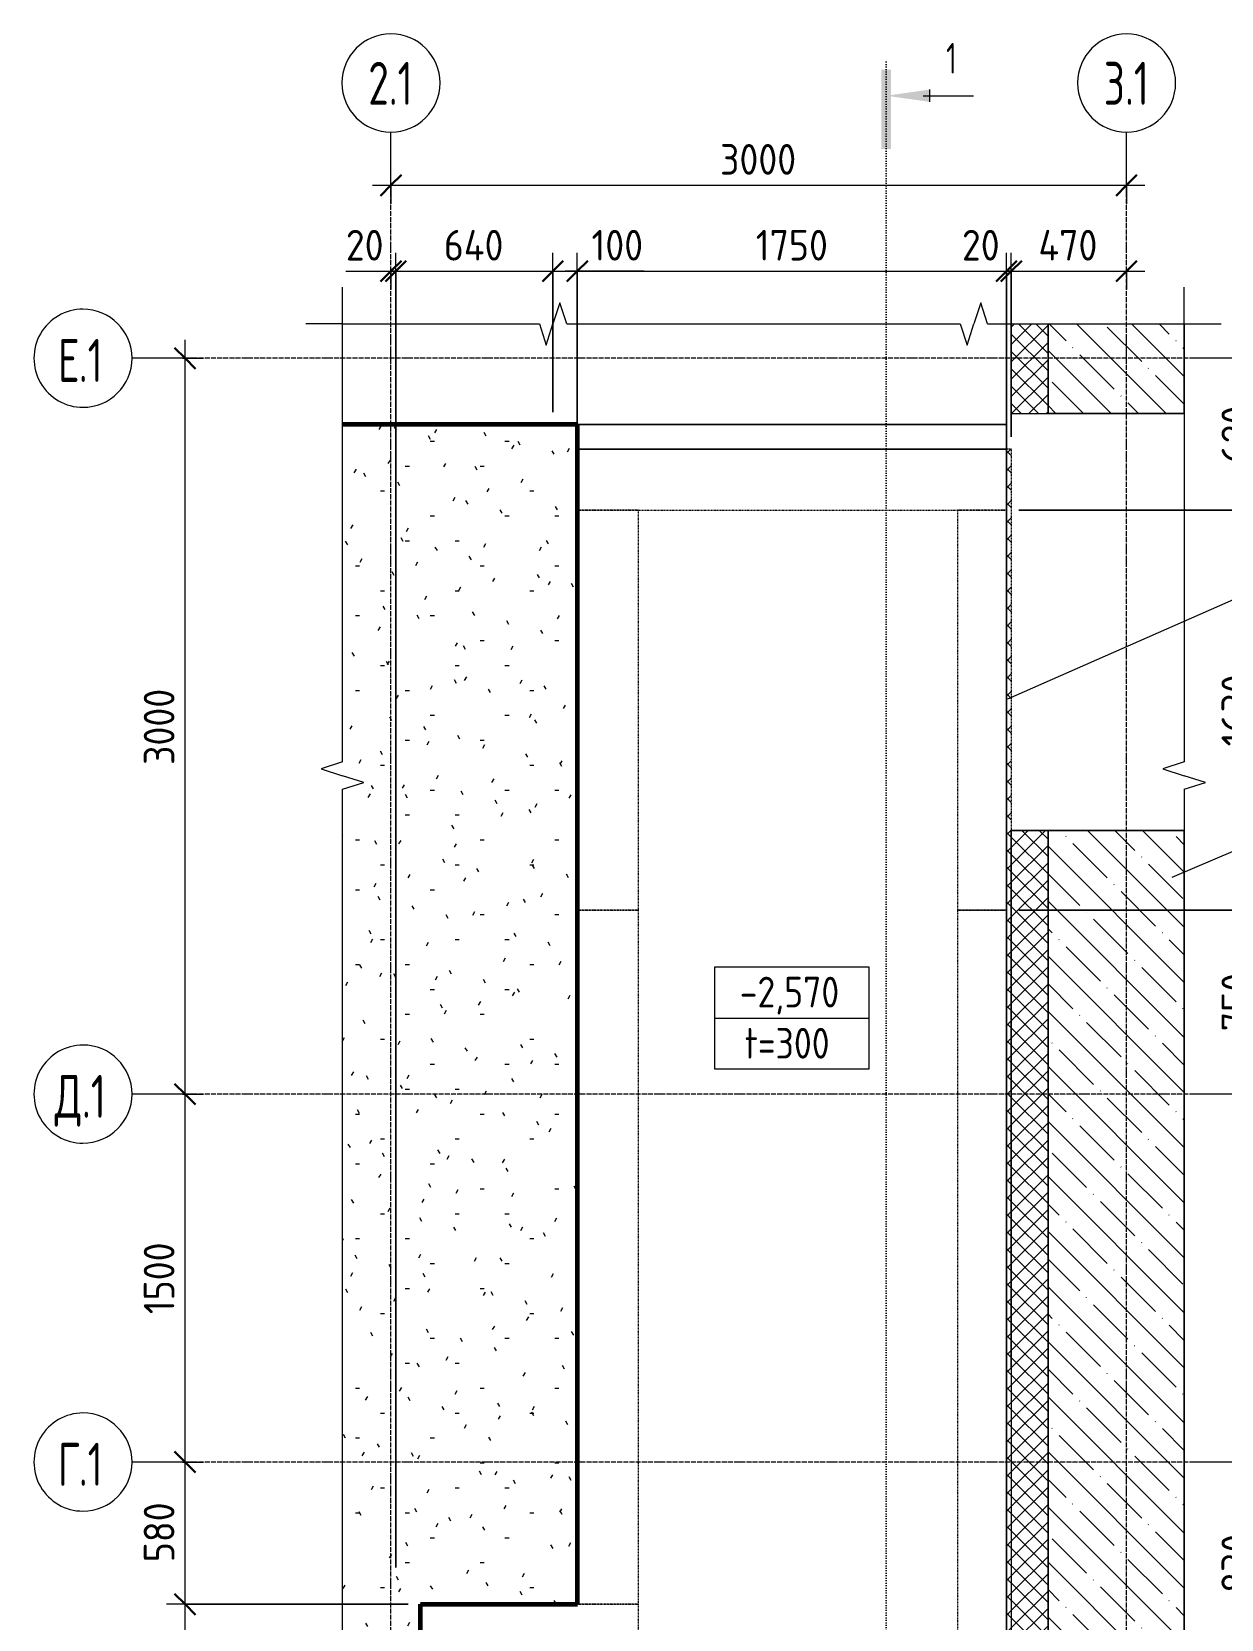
# Model space of a CAD drawing. Header units: millimetres. Extents: x 539 to 57753, y -5039 to 49726.
# Drawn here: x 40844 to 45695, y 43254 to 49726 of the extents above; entities that cross this region are included whole.
import ezdxf

# ---------------------------------------------------------------- set-up
doc = ezdxf.new("R2010")
doc.units = ezdxf.units.MM
for name, pattern in [('01 Штриховая _4 мм_', [6, 3.5, -2.5]), ('02 Штрихпунктирная _20 мм_', [25, 20, -2.5, 0, -2.5]), ('04 Пунктир 10мм', [10, 0, -10])]:
    doc.linetypes.add(name, pattern=pattern)
for name, color, linetype, lineweight in [('AA_Dim', 7, 'Continuous', 9), ('AA_Dim-50', 7, 'Continuous', 9), ('AA_Linii', 7, 'Continuous', 9), ('AA_Oformlenie', 7, 'Continuous', 9), ('AA_Razrez', 7, 'Continuous', 9), ('AA_Vinoska', 7, 'Continuous', 9), ('AF_Element', 7, 'Continuous', 20), ('AF_Element_Грунт', 253, 'Continuous', 20), ('AF_Perekritie_Гидроизоляция', 253, 'Continuous', 20), ('AF_Perekritie_Опалубка', 253, 'Continuous', 20), ('AF_Stena', 7, 'Continuous', 60), ('AF_Stena_Гидроизоляция', 253, 'Continuous', 20), ('AF_Stena_Опалубка', 253, 'Continuous', 20), ('Gen_Text', 7, 'Continuous', 9), ('KR_Fundament', 7, 'Continuous', 20), ('Оси', 7, 'Continuous', 9)]:
    doc.layers.add(name, color=color, linetype=linetype, lineweight=lineweight)
doc.styles.add('ISOCPEUR', font='isocpeur.ttf', dxfattribs={"width": 0.7, "height": 175})
doc.styles.add('ISOCPEUR_1', font='isocpeur.ttf', dxfattribs={"width": 0.7, "height": 125})
doc.styles.add('ISOCPEUR_2', font='isocpeur.ttf', dxfattribs={"width": 0.85, "height": 125})
doc.styles.add('ISOCPEUR_3', font='isocpeur.ttf', dxfattribs={"width": 0.9, "height": 125})
doc.dimstyles.new('00_Точн_3_знака__прозр_', dxfattribs={"dimscale": 304.8, "dimtxt": 124.497647, "dimasz": 0.278871, "dimexe": 0.246063, "dimexo": 0.164042, "dimgap": 0.016404, "dimtad": 1, "dimdec": 3, "dimrnd": 0.001, "dimdsep": 46, "dimtxsty": 'ISOCPEUR_3', "dimblk1": 'OBLIQUE', "dimblk2": 'OBLIQUE', "dimsah": 1, "dimcen": 0.09, "dimdle": 0.246063, "dimazin": 0, "dimtfac": 1, "dimtdec": 4, "dimtix": 1, "dimtmove": 1, "dimatfit": 3, "dimfxl": 1, "dimtvp": 1, "dimtolj": 1, "dimtzin": 0, "dimlwd": 18, "dimlwe": 18, "dimarcsym": 2})
doc.dimstyles.new('00_Точн_3_знака__прозр__1', dxfattribs={"dimscale": 304.8, "dimtxt": 124.497647, "dimasz": 0.278871, "dimexe": 0.246063, "dimexo": 0.164042, "dimgap": 0.016404, "dimtad": 1, "dimdec": 3, "dimrnd": 0.001, "dimdsep": 46, "dimtxsty": 'ISOCPEUR_3', "dimblk1": 'OBLIQUE', "dimblk2": 'OBLIQUE', "dimsah": 1, "dimcen": 0.09, "dimdle": 0.246063, "dimazin": 0, "dimtfac": 1, "dimtdec": 4, "dimtix": 1, "dimtmove": 0, "dimatfit": 3, "dimfxl": 1, "dimtvp": 1, "dimtolj": 1, "dimtzin": 0, "dimlwd": 18, "dimlwe": 18, "dimarcsym": 2})
pattern_1 = [(45, (39308.96, 0), (-35.35534, 35.35534), []), (135, (39308.96, 0), (-35.35534, -35.35534), [])]
pattern_2 = [(0, (0, 0), (406.4, 101.6), [16.764, -288.036, 16.764, -288.036, -1625.6]), (0, (0, 0), (406.4, 101.6), [-609.6, 16.764, -592.836, 16.764, -288.036, -711.2]), (0, (0, 0), (406.4, 101.6), [-1524, 16.764, -186.436, 16.764, -491.236]), (120, (152.4, 50.8), (-291.18818, 301.15272), [16.764, -288.036, 16.764, -288.036, -1625.6]), (120, (152.4, 50.8), (-291.18818, 301.15272), [-609.6, 16.764, -592.836, 16.764, -288.036, -711.2]), (120, (152.4, 50.8), (-291.18818, 301.15272), [-1524, 16.764, -186.436, 16.764, -491.236]), (240, (203.2, 254), (-115.21182, -402.75272), [16.764, -288.036, 16.764, -288.036, -1625.6]), (240, (203.2, 254), (-115.21182, -402.75272), [-609.6, 16.764, -592.836, 16.764, -288.036, -711.2]), (240, (203.2, 254), (-115.21182, -402.75272), [-1524, 16.764, -186.436, 16.764, -491.236])]

# ---------------------------------------------------------------- blocks, each defined once
blk = doc.blocks.new('грунт1 - грунт1-3846678-Схема расположения фундаментной плиты на отм_ -2_570 в_о Г_1-Е_1_2_1-3_1')
at = {"layer": 'AF_Element', "lineweight": 9}
h = blk.add_hatch(dxfattribs=at)
h.set_pattern_fill('FP_4', color=256, style=0, pattern_type=2)
h.set_pattern_definition(pattern_2)
h.paths.add_polyline_path([(2802.1, 41365), (3120.1, 41365), (3120.1, 43315), (2802.1, 43315), (2802.1, 43065.9), (2841.4, 43065.9), (2841.4, 43009.6), (2802.1, 43009.6), (2888.7, 42982.1), (2802.1, 42954.6)])
at = {"layer": 'AF_Element', "lineweight": 60}
for p, q in [((3120.1, 41365), (3120.1, 43315)), ((2802.1, 41365), (3120.1, 41365))]:
    blk.add_line(p, q, dxfattribs=at)
at = {"layer": 'AF_Element'}
for q in [(5510.1, 43315), (3020.1, 41365)]:
    blk.add_line((5510.1, 41365), q, dxfattribs=at)
blk = doc.blocks.new('грунт2 - грунт1-3847967-Схема расположения фундаментной плиты на отм_ -2_570 в_о Г_1-Е_1_2_1-3_1')
at = {"layer": 'AF_Element', "lineweight": 9}
h = blk.add_hatch(dxfattribs=at)
h.set_pattern_fill('FP_4', color=256, style=0, pattern_type=2)
h.set_pattern_definition(pattern_2)
h.paths.add_polyline_path([(2802.1, 43315), (3760.1, 43315), (3760.1, 48125), (2802.1, 48125), (2802.1, 46749.3), (2841.4, 46749.3), (2841.4, 46693), (2802.1, 46693), (2888.7, 46665.5), (2802.1, 46638), (2802.1, 44543.7)])
at = {"layer": 'AF_Element', "lineweight": 60}
for p, q in [((3760.1, 48125), (2802.1, 48125)), ((3760.1, 43315), (3760.1, 48125)), ((3120.1, 43315), (3760.1, 43315))]:
    blk.add_line(p, q, dxfattribs=at)
at = {"layer": 'AF_Element'}
for p in [(3760.1, 48125), (5510.1, 43315)]:
    blk.add_line(p, (5510.1, 48125), dxfattribs=at)
blk = doc.blocks.new('011_Прямоугольник обрыва _ЭлУзла_ - 011_Прямоугольник обрыва _ЭлУзла_-3702531-Схема расположения фундаментной плиты на отм_ -2_570 в_о Г_1-Е_1_2_1-3_1')
at = {"layer": 'AA_Oformlenie'}
for p, q in [((0, -1785.4), (0, 0)), ((0, 0), (803.3, 0)), ((914.6, 0), (2519.8, 0)), ((2631.1, 0), (3433.1, 0)), ((3433.1, 0), (3433.1, -1785.4)), ((0, -5468.8), (0, -1896.7)), ((3433.1, -1896.7), (3433.1, -5468.8))]:
    blk.add_line(p, q, dxfattribs=at)
blk = doc.blocks.new('Ось сетки - d_4мм-2765513-Схема расположения фундаментной плиты на отм_ -2_570 в_о Г_1-Е_1_2_1-3_1')
at = {"layer": 'Оси'}
for start, end in [(360, 180), (360, 180), (180, 360), (180, 360)]:
    blk.add_arc((0, 0), 4, start, end, dxfattribs=at)
blk = doc.blocks.new('Разрез - Номер узла_ сзади-394133-Схема расположения фундаментной плиты на отм_ -2_570 в_о Г_1-Е_1_2_1-3_1')
at = {"layer": 'AA_Razrez'}
for points in [[(7.33, 0.4), (7.33, -0.39), (0.87, -0.39), (0.87, 0.4)], [(3.5, -3.53), (2.5, -3.53), (3, 0)]]:
    blk.add_hatch(color=256, dxfattribs=at).paths.add_polyline_path(points)
for p, q in [((2.5, -3.53), (3.5, -3.53)), ((3, -3), (3, -7.1))]:
    blk.add_line(p, q, dxfattribs=at)
blk = doc.blocks.new('DIMBLOCK141-Схема расположения фундаментной плиты на отм_ -2_570 в_о Г_1-Е_1_2_1-3_1')
at = {"layer": 'AA_Dim-50', "lineweight": 18}
for p, q in [((44819, 48075), (44819, 48825)), ((44839, 48075), (44839, 48825)), ((44637.4, 48750), (44845.4, 48750)), ((44819, 48750), (44839, 48750)), ((44819, 48750), (44819, 48075)), ((44845.4, 48750), (44829, 48750)), ((44839, 48750), (44839, 48075))]:
    blk.add_line(p, q, dxfattribs=at)
at = {"layer": 'AA_Dim-50', "lineweight": 30}
for p, q in [((44819, 48750), (44776.5, 48707.5)), ((44839, 48750), (44796.5, 48707.5)), ((44819, 48750), (44861.5, 48792.5)), ((44839, 48750), (44881.5, 48792.5))]:
    blk.add_line(p, q, dxfattribs=at)
at = {"layer": 'AA_Dim-50', "color": 0, "lineweight": 18, "insert": (44637.4, 48918.3), "char_height": 125, "width": 189.619, "attachment_point": 1, "line_spacing_factor": 1.149209, "style": 'ISOCPEUR_3'}
blk.add_mtext('20', dxfattribs=at)
blk = doc.blocks.new('_Oblique')
at = {"color": 0, "linetype": 'ByBlock', "lineweight": -2}
blk.add_line((-0.5, -0.5), (0.5, 0.5), dxfattribs=at)
blk = doc.blocks.new('DIMBLOCK142-Схема расположения фундаментной плиты на отм_ -2_570 в_о Г_1-Е_1_2_1-3_1')
at = {"layer": 'AA_Dim-50', "lineweight": 18}
for p, q in [((44839, 48075), (44839, 48825)), ((44839, 48750), (45384, 48750)), ((44839, 48750), (44839, 48075)), ((45309, 48760.1), (45309, 48675)), ((45309, 48750), (45309, 48760.1))]:
    blk.add_line(p, q, dxfattribs=at)
at = {"layer": 'AA_Dim-50', "lineweight": 30}
for p, q in [((44839, 48750), (44796.5, 48707.5)), ((44839, 48750), (44881.5, 48792.5)), ((45309, 48750), (45266.5, 48707.5)), ((45309, 48750), (45351.5, 48792.5))]:
    blk.add_line(p, q, dxfattribs=at)
at = {"layer": 'AA_Dim-50', "color": 0, "lineweight": 18, "insert": (44949.5, 48918.3), "char_height": 125, "width": 298.794, "attachment_point": 1, "line_spacing_factor": 1.149209, "style": 'ISOCPEUR_3'}
blk.add_mtext('470', dxfattribs=at)
blk = doc.blocks.new('DIMBLOCK143-Схема расположения фундаментной плиты на отм_ -2_570 в_о Г_1-Е_1_2_1-3_1')
at = {"layer": 'AA_Dim-50', "lineweight": 30}
for p, q in [((42309, 49100), (42351.5, 49142.5)), ((45309, 49100), (45351.5, 49142.5)), ((42309, 49100), (42266.5, 49057.5)), ((45309, 49100), (45266.5, 49057.5))]:
    blk.add_line(p, q, dxfattribs=at)
at = {"layer": 'AA_Dim-50', "lineweight": 18}
for p, q in [((42234, 49100), (45384, 49100)), ((42309, 49110.1), (42309, 49025)), ((42309, 49100), (42309, 49110.1)), ((45309, 49110.1), (45309, 49025)), ((45309, 49100), (45309, 49110.1))]:
    blk.add_line(p, q, dxfattribs=at)
at = {"layer": 'AA_Dim-50', "color": 0, "lineweight": 18, "insert": (43651, 49268.3), "char_height": 125, "width": 379.239, "attachment_point": 1, "line_spacing_factor": 1.149209, "style": 'ISOCPEUR_3'}
blk.add_mtext('3000', dxfattribs=at)
blk = doc.blocks.new('DIMBLOCK144-Схема расположения фундаментной плиты на отм_ -2_570 в_о Г_1-Е_1_2_1-3_1')
at = {"layer": 'AA_Dim-50', "lineweight": 30}
for p, q in [((41469.1, 45395), (41426.6, 45437.5)), ((41469.1, 45395), (41511.6, 45352.5)), ((41469.1, 43895), (41426.6, 43937.5)), ((41469.1, 43895), (41511.6, 43852.5))]:
    blk.add_line(p, q, dxfattribs=at)
at = {"layer": 'AA_Dim-50', "lineweight": 18}
for p, q in [((41459, 45395), (41544.1, 45395)), ((41469.1, 45395), (41459, 45395)), ((41469.1, 43820), (41469.1, 45395)), ((41459, 43895), (41544.1, 43895)), ((41469.1, 43895), (41459, 43895))]:
    blk.add_line(p, q, dxfattribs=at)
at = {"layer": 'AA_Dim-50', "color": 0, "lineweight": 18, "insert": (41300.8, 44497.8), "char_height": 125, "width": 353.382, "attachment_point": 1, "rotation": 90, "line_spacing_factor": 1.149209, "style": 'ISOCPEUR_3'}
blk.add_mtext('1500', dxfattribs=at)
blk = doc.blocks.new('DIMBLOCK145-Схема расположения фундаментной плиты на отм_ -2_570 в_о Г_1-Е_1_2_1-3_1')
at = {"layer": 'AA_Dim-50', "lineweight": 30}
for p, q in [((41469.1, 48395), (41426.6, 48437.5)), ((41469.1, 48395), (41511.6, 48352.5)), ((41469.1, 45395), (41426.6, 45437.5)), ((41469.1, 45395), (41511.6, 45352.5))]:
    blk.add_line(p, q, dxfattribs=at)
at = {"layer": 'AA_Dim-50', "lineweight": 18}
for p, q in [((41469.1, 45395), (41469.1, 48470)), ((41459, 48395), (41544.1, 48395)), ((41469.1, 48395), (41459, 48395)), ((41459, 45395), (41544.1, 45395)), ((41469.1, 45395), (41459, 45395))]:
    blk.add_line(p, q, dxfattribs=at)
at = {"layer": 'AA_Dim-50', "color": 0, "lineweight": 18, "insert": (41300.8, 46737), "char_height": 125, "width": 379.239, "attachment_point": 1, "rotation": 90, "line_spacing_factor": 1.149209, "style": 'ISOCPEUR_3'}
blk.add_mtext('3000', dxfattribs=at)
blk = doc.blocks.new('DIMBLOCK146-Схема расположения фундаментной плиты на отм_ -2_570 в_о Г_1-Е_1_2_1-3_1')
at = {"layer": 'AA_Dim-50', "lineweight": 18}
for p, q in [((42329, 43465), (42329, 48825)), ((42124.8, 48750), (42332.8, 48750)), ((42234, 48750), (42329, 48750)), ((42309, 48760.1), (42309, 48675)), ((42309, 48750), (42309, 48760.1)), ((42332.8, 48750), (42319, 48750)), ((42329, 48750), (42329, 43465))]:
    blk.add_line(p, q, dxfattribs=at)
at = {"layer": 'AA_Dim-50', "lineweight": 30}
for p, q in [((42309, 48750), (42266.5, 48707.5)), ((42329, 48750), (42286.5, 48707.5)), ((42309, 48750), (42351.5, 48792.5)), ((42329, 48750), (42371.5, 48792.5))]:
    blk.add_line(p, q, dxfattribs=at)
at = {"layer": 'AA_Dim-50', "color": 0, "lineweight": 18, "insert": (42124.8, 48918.3), "char_height": 125, "width": 189.619, "attachment_point": 1, "line_spacing_factor": 1.149209, "style": 'ISOCPEUR_3'}
blk.add_mtext('20', dxfattribs=at)
blk = doc.blocks.new('DIMBLOCK147-Схема расположения фундаментной плиты на отм_ -2_570 в_о Г_1-Е_1_2_1-3_1')
at = {"layer": 'AA_Dim-50', "lineweight": 18}
for p, q in [((42329, 43465), (42329, 48825)), ((42969, 48175), (42969, 48825)), ((42329, 48750), (42969, 48750)), ((42329, 48750), (42329, 43465)), ((42969, 48750), (42969, 48175))]:
    blk.add_line(p, q, dxfattribs=at)
at = {"layer": 'AA_Dim-50', "lineweight": 30}
for p, q in [((42329, 48750), (42286.5, 48707.5)), ((42329, 48750), (42371.5, 48792.5)), ((42969, 48750), (42926.5, 48707.5)), ((42969, 48750), (43011.5, 48792.5))]:
    blk.add_line(p, q, dxfattribs=at)
at = {"layer": 'AA_Dim-50', "color": 0, "lineweight": 18, "insert": (42524.5, 48918.3), "char_height": 125, "width": 298.794, "attachment_point": 1, "line_spacing_factor": 1.149209, "style": 'ISOCPEUR_3'}
blk.add_mtext('640', dxfattribs=at)
blk = doc.blocks.new('DIMBLOCK148-Схема расположения фундаментной плиты на отм_ -2_570 в_о Г_1-Е_1_2_1-3_1')
at = {"layer": 'AA_Dim-50', "lineweight": 18}
for p, q in [((42969, 48175), (42969, 48825)), ((43069, 48075), (43069, 48825)), ((42969, 48750), (43069, 48750)), ((42969, 48750), (42969, 48175)), ((43076.7, 48750), (43019, 48750)), ((43069, 48750), (43069, 48075)), ((43342.1, 48750), (43076.7, 48750))]:
    blk.add_line(p, q, dxfattribs=at)
at = {"layer": 'AA_Dim-50', "lineweight": 30}
for p, q in [((42969, 48750), (42926.5, 48707.5)), ((42969, 48750), (43011.5, 48792.5)), ((43069, 48750), (43026.5, 48707.5)), ((43069, 48750), (43111.5, 48792.5))]:
    blk.add_line(p, q, dxfattribs=at)
at = {"layer": 'AA_Dim-50', "color": 0, "lineweight": 18, "insert": (43126.7, 48918.3), "char_height": 125, "width": 258.572, "attachment_point": 1, "line_spacing_factor": 1.149209, "style": 'ISOCPEUR_3'}
blk.add_mtext('100', dxfattribs=at)
blk = doc.blocks.new('DIMBLOCK149-Схема расположения фундаментной плиты на отм_ -2_570 в_о Г_1-Е_1_2_1-3_1')
at = {"layer": 'AA_Dim-50', "lineweight": 18}
for p, q in [((43069, 48075), (43069, 48825)), ((44819, 48175), (44819, 48825)), ((43069, 48750), (44894, 48750)), ((43069, 48750), (43069, 48075)), ((44819, 48750), (44819, 48175))]:
    blk.add_line(p, q, dxfattribs=at)
at = {"layer": 'AA_Dim-50', "lineweight": 30}
for p, q in [((43069, 48750), (43026.5, 48707.5)), ((43069, 48750), (43111.5, 48792.5)), ((44819, 48750), (44776.5, 48707.5)), ((44819, 48750), (44861.5, 48792.5))]:
    blk.add_line(p, q, dxfattribs=at)
at = {"layer": 'AA_Dim-50', "color": 0, "lineweight": 18, "insert": (43796.8, 48918.3), "char_height": 125, "width": 353.382, "attachment_point": 1, "line_spacing_factor": 1.149209, "style": 'ISOCPEUR_3'}
blk.add_mtext('1750', dxfattribs=at)
blk = doc.blocks.new('DIMBLOCK152-Схема расположения фундаментной плиты на отм_ -2_570 в_о Г_1-Е_1_2_1-3_1')
at = {"layer": 'AA_Dim-50', "lineweight": 30}
for p, q in [((45864.5, 43895), (45822, 43937.5)), ((45864.5, 43895), (45907, 43852.5)), ((45864.5, 43065), (45822, 43107.5)), ((45864.5, 43065), (45907, 43022.5))]:
    blk.add_line(p, q, dxfattribs=at)
at = {"layer": 'AA_Dim-50', "lineweight": 18}
for p, q in [((45854.4, 43895), (45939.5, 43895)), ((45864.5, 43895), (45854.4, 43895)), ((45864.5, 43065), (45864.5, 43895)), ((44869, 43065), (45939.5, 43065)), ((45864.5, 43065), (44869, 43065))]:
    blk.add_line(p, q, dxfattribs=at)
at = {"layer": 'AA_Dim-50', "color": 0, "lineweight": 18, "insert": (45696.2, 43361.5), "char_height": 125, "width": 284.429, "attachment_point": 1, "rotation": 90, "line_spacing_factor": 1.149209, "style": 'ISOCPEUR_3'}
blk.add_mtext('830', dxfattribs=at)
blk = doc.blocks.new('DIMBLOCK154-Схема расположения фундаментной плиты на отм_ -2_570 в_о Г_1-Е_1_2_1-3_1')
at = {"layer": 'AA_Dim-50', "lineweight": 30}
for p, q in [((45864.5, 46145), (45822, 46187.5)), ((45864.5, 46145), (45907, 46102.5)), ((45864.5, 45395), (45822, 45437.5)), ((45864.5, 45395), (45907, 45352.5))]:
    blk.add_line(p, q, dxfattribs=at)
at = {"layer": 'AA_Dim-50', "lineweight": 18}
for p, q in [((44869, 46145), (45939.5, 46145)), ((45864.5, 46145), (44869, 46145)), ((45864.5, 45395), (45864.5, 46145)), ((45854.4, 45395), (45939.5, 45395)), ((45864.5, 45395), (45854.4, 45395))]:
    blk.add_line(p, q, dxfattribs=at)
at = {"layer": 'AA_Dim-50', "color": 0, "lineweight": 18, "insert": (45696.2, 45651.5), "char_height": 125, "width": 284.429, "attachment_point": 1, "rotation": 90, "line_spacing_factor": 1.149209, "style": 'ISOCPEUR_3'}
blk.add_mtext('750', dxfattribs=at)
blk = doc.blocks.new('DIMBLOCK155-Схема расположения фундаментной плиты на отм_ -2_570 в_о Г_1-Е_1_2_1-3_1')
at = {"layer": 'AA_Dim-50', "lineweight": 18}
for p, q in [((44869, 47775), (45939.5, 47775)), ((45864.5, 47775), (44869, 47775)), ((45864.5, 46145), (45864.5, 47775)), ((44869, 46145), (45939.5, 46145)), ((45864.5, 46145), (44869, 46145))]:
    blk.add_line(p, q, dxfattribs=at)
at = {"layer": 'AA_Dim-50', "lineweight": 30}
for p, q in [((45864.5, 47775), (45822, 47817.5)), ((45864.5, 47775), (45907, 47732.5)), ((45864.5, 46145), (45822, 46187.5)), ((45864.5, 46145), (45907, 46102.5))]:
    blk.add_line(p, q, dxfattribs=at)
at = {"layer": 'AA_Dim-50', "color": 0, "lineweight": 18, "insert": (45696.2, 46812.8), "char_height": 125, "width": 353.382, "attachment_point": 1, "rotation": 90, "line_spacing_factor": 1.149209, "style": 'ISOCPEUR_3'}
blk.add_mtext('1630', dxfattribs=at)
blk = doc.blocks.new('DIMBLOCK156-Схема расположения фундаментной плиты на отм_ -2_570 в_о Г_1-Е_1_2_1-3_1')
at = {"layer": 'AA_Dim-50', "lineweight": 30}
for p, q in [((45864.5, 48395), (45822, 48437.5)), ((45864.5, 48395), (45907, 48352.5)), ((45864.5, 47775), (45822, 47817.5)), ((45864.5, 47775), (45907, 47732.5))]:
    blk.add_line(p, q, dxfattribs=at)
at = {"layer": 'AA_Dim-50', "lineweight": 18}
for p, q in [((45864.5, 47775), (45864.5, 48470)), ((45854.4, 48395), (45939.5, 48395)), ((45864.5, 48395), (45854.4, 48395)), ((44869, 47775), (45939.5, 47775)), ((45864.5, 47775), (44869, 47775))]:
    blk.add_line(p, q, dxfattribs=at)
at = {"layer": 'AA_Dim-50', "color": 0, "lineweight": 18, "insert": (45696.2, 47966.5), "char_height": 125, "width": 284.429, "attachment_point": 1, "rotation": 90, "line_spacing_factor": 1.149209, "style": 'ISOCPEUR_3'}
blk.add_mtext('620', dxfattribs=at)
blk = doc.blocks.new('DIMBLOCK159-Схема расположения фундаментной плиты на отм_ -2_570 в_о Г_1-Е_1_2_1-3_1')
at = {"layer": 'AA_Dim-50', "lineweight": 18}
for p, q in [((42379, 43315), (41394.1, 43315)), ((41469.1, 43065), (41469.1, 43315)), ((41469.1, 43315), (42379, 43315)), ((41214.1, 43071.6), (41469.1, 43190)), ((41214.1, 42784.6), (41214.1, 43071.6)), ((42379, 43065), (41394.1, 43065)), ((41469.1, 43065), (42379, 43065))]:
    blk.add_line(p, q, dxfattribs=at)
at = {"layer": 'AA_Dim-50', "lineweight": 30}
for p, q in [((41469.1, 43315), (41426.6, 43357.5)), ((41469.1, 43315), (41511.6, 43272.5)), ((41469.1, 43065), (41426.6, 43107.5)), ((41469.1, 43065), (41511.6, 43022.5))]:
    blk.add_line(p, q, dxfattribs=at)
at = {"layer": 'AA_Dim-50', "color": 0, "lineweight": 18, "insert": (41045.8, 42784.6), "char_height": 125, "width": 284.429, "attachment_point": 1, "rotation": 90, "line_spacing_factor": 1.149209, "style": 'ISOCPEUR_3'}
blk.add_mtext('250', dxfattribs=at)
blk = doc.blocks.new('DIMBLOCK160-Схема расположения фундаментной плиты на отм_ -2_570 в_о Г_1-Е_1_2_1-3_1')
at = {"layer": 'AA_Dim-50', "lineweight": 18}
for p, q in [((41469.1, 43315), (41469.1, 43970)), ((41459, 43895), (41544.1, 43895)), ((41469.1, 43895), (41459, 43895)), ((42379, 43315), (41394.1, 43315)), ((41469.1, 43315), (42379, 43315))]:
    blk.add_line(p, q, dxfattribs=at)
at = {"layer": 'AA_Dim-50', "lineweight": 30}
for p, q in [((41469.1, 43895), (41426.6, 43937.5)), ((41469.1, 43895), (41511.6, 43852.5)), ((41469.1, 43315), (41426.6, 43357.5)), ((41469.1, 43315), (41511.6, 43272.5))]:
    blk.add_line(p, q, dxfattribs=at)
at = {"layer": 'AA_Dim-50', "color": 0, "lineweight": 18, "insert": (41300.8, 43486.5), "char_height": 125, "width": 284.429, "attachment_point": 1, "rotation": 90, "line_spacing_factor": 1.149209, "style": 'ISOCPEUR_3'}
blk.add_mtext('580', dxfattribs=at)

msp = doc.modelspace()

# ---------------------------------------------------------------- hatches: boundary and pattern name
at = {"layer": 'AA_Oformlenie'}
h = msp.add_hatch(dxfattribs=at)
h.set_pattern_fill('FP_2', color=250, style=0, pattern_type=2)
h.set_pattern_definition(pattern_1)
h.paths.add_polyline_path([(44838.8408, 41167.8759), (44988.8405, 41167.8759), (44988.8405, 46469.7099), (44838.8408, 46469.7099), (44838.8408, 41873.2391)])
h.paths.add_polyline_path([(44838.8405, 48169.71), (44988.8405, 48169.71), (44988.8405, 48534.7099), (44838.8405, 48534.7099)])
h = msp.add_hatch(dxfattribs=at)
h.set_pattern_fill('FP_1', color=250, style=0, pattern_type=2)
h.set_pattern_definition([(135, (39308.96, 0), (-112.2532, -112.2532), []), (135, (39421.21, 0), (-112.2532, -112.2532), [198.438, -39.688, 1.676, -38.011])])
h.paths.add_polyline_path([(45544.204, 41167.8759), (45544.204, 42954.5844), (45504.0485, 42954.5844), (45504.0485, 43009.5844), (45544.204, 43009.5844), (45457.5538, 43037.7388), (45544.204, 43065.8931), (45544.204, 46469.7099), (44988.8405, 46469.7099), (44988.8405, 41167.8759)])
h.paths.add_polyline_path([(44988.8405, 48169.71), (45544.204, 48169.71), (45544.204, 48534.7099), (44988.8405, 48534.7099)])
at = {"layer": 'AF_Stena', "lineweight": 9}
h = msp.add_hatch(dxfattribs=at)
h.set_pattern_fill('FP_2', color=256, style=0, pattern_type=2)
h.set_pattern_definition(pattern_1)
h.paths.add_polyline_path([(44838.8408, 41364.9999), (44839.0233, 41364.9999), (44838.8408, 48024.9997), (44819.0233, 48024.9997), (44819.0233, 41364.9999)])
h = msp.add_hatch(dxfattribs=at)
h.set_pattern_fill('FP_2', color=256, style=0, pattern_type=2)
h.set_pattern_definition(pattern_1)
h.paths.add_polyline_path([(44838.8408, 41364.9999), (44839.0233, 41364.9999), (44838.8408, 48024.9997), (44819.0233, 48024.9997), (44819.0233, 41364.9999)])

# ---------------------------------------------------------------- linework, layer by layer
at = {"layer": 'AA_Linii'}
for p, q in [((44838.8405, 48534.7099), (44838.8405, 48169.7099)), ((44838.8405, 48534.7099), (44838.8405, 48169.7099)), ((44988.8405, 48169.7099), (44988.8405, 48534.7099)), ((44988.8405, 48534.7099), (44988.8405, 48169.71)), ((44988.8405, 48169.7099), (44988.8405, 48534.7099)), ((45544.204, 48169.71), (45544.204, 48534.7099)), ((44838.8405, 48169.7099), (44988.8405, 48169.7099)), ((44838.8405, 48169.7099), (44988.8405, 48169.7099)), ((44988.8405, 48169.71), (45544.204, 48169.71)), ((45544.204, 48169.71), (44988.8405, 48169.71)), ((44838.8405, 44275), (44838.8405, 46469.7099)), ((44838.8405, 46469.7099), (44988.8405, 46469.7099)), ((44988.8405, 46469.7099), (44838.8408, 46469.7099)), ((44838.8408, 46469.7099), (44838.8408, 42511.6354)), ((44988.8405, 44275), (44988.8405, 46469.7099)), ((45544.204, 46469.7099), (44988.8405, 46469.7099)), ((44988.8405, 46469.7099), (44988.8405, 44275)), ((44988.8405, 41167.8759), (44988.8405, 46469.7099)), ((44988.8405, 46469.7099), (45544.204, 46469.7099)), ((45544.204, 44275), (45544.204, 46469.7099)), ((43630.0867, 45913.7001), (44257.9601, 45913.7001)), ((43630.0867, 45496.2996), (43630.0867, 45913.7001)), ((44257.9601, 45913.7001), (44257.9601, 45496.2996)), ((43630.0867, 45704.9999), (44257.9601, 45704.9999)), ((44257.9601, 45496.2996), (43630.0867, 45496.2996)), ((44988.8405, 41167.8759), (44988.8405, 44275)), ((44988.8405, 44275), (44988.8405, 41167.8759)), ((45544.204, 43065.8931), (45544.204, 44275))]:
    msp.add_line(p, q, dxfattribs=at)
at = {"layer": 'AA_Razrez', "linetype": '04 Пунктир 10мм'}
msp.add_line((44329.1306, 40068.6987), (44329.1306, 49615.2388), dxfattribs=at)
at = {"layer": 'AA_Vinoska'}
for p, q in [((42111.1031, 48534.7099), (42111.1031, 48684.7099)), ((45544.204, 48534.7099), (45544.204, 48684.7099)), ((42997.5327, 48621.3601), (42969.3783, 48534.7099)), ((43025.687, 48534.7099), (42997.5327, 48621.3601)), ((44714.0831, 48621.3601), (44685.9288, 48534.7099)), ((44742.2374, 48534.7099), (44714.0831, 48621.3601)), ((42111.1031, 48534.7099), (41961.1031, 48534.7099)), ((42914.3783, 48534.7099), (42941.8783, 48448.1074)), ((42941.8783, 48448.1074), (42969.3783, 48534.7099)), ((44630.9288, 48534.7099), (44658.4288, 48448.1074)), ((44658.4288, 48448.1074), (44685.9288, 48534.7099)), ((45544.204, 48534.7099), (45694.204, 48534.7099)), ((44824.313, 47006.8657), (45756.8926, 47416.7908)), ((42111.1031, 46749.3101), (42024.453, 46721.1558)), ((45544.204, 46749.3101), (45457.5538, 46721.1558)), ((42024.453, 46721.1558), (42111.1031, 46693.0014)), ((42197.7057, 46665.5014), (42111.1031, 46693.0014)), ((42111.1031, 46638.0014), (42197.7057, 46665.5014)), ((45457.5538, 46721.1558), (45544.204, 46693.0014)), ((45630.8065, 46665.5014), (45544.204, 46693.0014)), ((45544.204, 46638.0014), (45630.8065, 46665.5014)), ((45495.2738, 46280.033), (46017.7758, 46502.6225))]:
    msp.add_line(p, q, dxfattribs=at)
at = {"layer": 'AF_Perekritie_Гидроизоляция'}
for p, q in [((42969.0235, 48124.9997), (43069.0233, 48124.9997)), ((43069.0233, 48124.9997), (42969.0235, 48124.9997)), ((43069.0233, 48124.9997), (44819.0233, 48124.9997)), ((44819.0233, 48124.9997), (43069.0233, 48124.9997)), ((44819.0233, 48124.9997), (44819.0233, 48024.9997)), ((44819.0233, 48024.9997), (44819.0233, 48124.9997)), ((44819.0233, 48024.9997), (43069.0235, 48024.9997)), ((43069.0235, 48024.9997), (43069.0235, 43314.9999)), ((43069.0235, 43314.9999), (43069.0235, 48024.9997)), ((43069.0235, 48024.9997), (44819.0233, 48024.9997)), ((43069.0235, 43314.9999), (43069.0235, 48024.9997)), ((43069.0235, 48024.9997), (44819.0233, 48024.9997)), ((44819.0233, 48024.9997), (43069.0235, 48024.9997)), ((43069.0235, 48024.9997), (43069.0235, 43314.9999)), ((44819.0233, 48024.9997), (44819.0233, 41365.0004)), ((44819.0233, 41365.0004), (44819.0233, 48024.9997)), ((43069.0235, 43314.9999), (42428.0233, 43314.9999)), ((42428.0233, 43314.9999), (43069.0235, 43314.9999)), ((42429.0233, 41365.0004), (42429.0233, 43314.9999)), ((42429.0233, 43314.9999), (43069.0235, 43314.9999)), ((43069.0235, 43314.9999), (42429.0233, 43314.9999)), ((42429.0233, 43314.9999), (42429.0233, 41365.0004))]:
    msp.add_line(p, q, dxfattribs=at)
at = {"layer": 'AF_Perekritie_Опалубка'}
for p, q in [((42969.0235, 48124.9997), (44819.0233, 48124.9997)), ((44819.0233, 48124.9997), (42969.0235, 48124.9997)), ((44819.0233, 48124.9997), (44819.0233, 41364.9999)), ((44819.0233, 41364.9999), (44819.0233, 48124.9997))]:
    msp.add_line(p, q, dxfattribs=at)
at = {"layer": 'AF_Stena_Гидроизоляция', "linetype": '01 Штриховая _4 мм_', "lineweight": 9}
for p, q in [((44839.0233, 48024.9997), (44819.0233, 48024.9997)), ((44819.0233, 48024.9997), (44819.0233, 41364.9999)), ((44839.0233, 46469.7099), (44839.0233, 48024.9997)), ((44839.0233, 41364.9999), (44839.0233, 46469.7099))]:
    msp.add_line(p, q, dxfattribs=at)
at = {"layer": 'AF_Stena_Опалубка', "linetype": '01 Штриховая _4 мм_', "lineweight": 9}
for p, q in [((44819.0233, 48024.9997), (43069.0235, 48024.9997)), ((43069.0235, 48024.9997), (43069.0235, 47774.9997)), ((44819.0233, 47774.9997), (44819.0233, 48024.9997)), ((43069.0235, 47774.9997), (44819.0233, 47774.9997)), ((43069.0235, 47774.9997), (43069.0235, 46145)), ((43319.0235, 47774.9997), (43069.0235, 47774.9997)), ((43319.0235, 46145), (43319.0235, 47774.9997)), ((44619.0233, 47774.9997), (44619.0233, 46145)), ((44819.0233, 47774.9997), (44619.0233, 47774.9997)), ((44819.0233, 46145), (44819.0233, 47774.9997)), ((43069.0235, 46145), (43069.0235, 43314.9999)), ((43319.0235, 46145), (43069.0235, 46145)), ((43069.0235, 46145), (43319.0235, 46145)), ((43319.0235, 43314.9999), (43319.0235, 46145)), ((44619.0233, 46145), (44819.0233, 46145)), ((44619.0233, 46145), (44619.0233, 43064.9999)), ((44819.0233, 46145), (44619.0233, 46145)), ((44819.0233, 43064.9999), (44819.0233, 46145)), ((43319.0235, 43314.9999), (42429.0233, 43314.9999)), ((42429.0233, 43314.9999), (42429.0233, 43064.9999)), ((43069.0235, 43314.9999), (43319.0235, 43314.9999)), ((43319.0235, 43064.9999), (43319.0235, 43314.9999))]:
    msp.add_line(p, q, dxfattribs=at)
at = {"layer": 'KR_Fundament'}
for p, q in [((43069.0235, 43314.9999), (43069.0235, 48024.9997)), ((43069.0235, 48024.9997), (44819.0233, 48024.9997)), ((44819.0233, 48024.9997), (43069.0235, 48024.9997)), ((43069.0235, 48024.9997), (43069.0235, 43314.9999)), ((44819.0233, 48024.9997), (44819.0233, 41365.0004)), ((44819.0233, 41365.0004), (44819.0233, 48024.9997)), ((42429.0233, 41365.0004), (42429.0233, 43314.9999)), ((42429.0233, 43314.9999), (43069.0235, 43314.9999)), ((43069.0235, 43314.9999), (42429.0233, 43314.9999)), ((42429.0233, 43314.9999), (42429.0233, 41365.0004))]:
    msp.add_line(p, q, dxfattribs=at)
at = {"layer": 'Оси'}
for p, q in [((42309.0233, 49067.1614), (42309.0233, 49317.1614)), ((45309.0233, 49067.1614), (45309.0233, 49317.1614)), ((41502.8003, 48395), (41252.8003, 48395)), ((45835.9489, 48395), (45585.9489, 48395)), ((41502.8003, 45395), (41252.8003, 45395)), ((45835.9489, 45395), (45585.9489, 45395)), ((41502.8003, 43895), (41252.8003, 43895)), ((45835.9489, 43895), (45585.9489, 43895))]:
    msp.add_line(p, q, dxfattribs=at)
at = {"layer": 'Оси', "linetype": '02 Штрихпунктирная _20 мм_'}
for p, q in [((42309.0233, 41144.0677), (42309.0233, 49067.1614)), ((45309.0233, 41144.0677), (45309.0233, 49067.1614)), ((45585.9489, 48395), (41502.8003, 48395)), ((45585.9489, 45395), (41502.8003, 45395)), ((45585.9489, 43895), (41502.8003, 43895))]:
    msp.add_line(p, q, dxfattribs=at)

# ---------------------------------------------------------------- block references
at = {"layer": 'AA_Oformlenie'}
msp.add_blockref('011_Прямоугольник обрыва _ЭлУзла_ - 011_Прямоугольник обрыва _ЭлУзла_-3702531-Схема расположения фундаментной плиты на отм_ -2_570 в_о Г_1-Е_1_2_1-3_1', (42111.1031, 48534.7099), dxfattribs=at)
at = {"layer": 'AA_Razrez', "extrusion": (0, 0, -1), "xscale": 49.99999999999998, "yscale": 49.99999999999998, "zscale": 49.99999999999998, "rotation": 270.0000000000002}
msp.add_blockref('Разрез - Номер узла_ сзади-394133-Схема расположения фундаментной плиты на отм_ -2_570 в_о Г_1-Е_1_2_1-3_1', (-44329.1306, 49615.2388), dxfattribs=at)
at = {"layer": 'AF_Element_Грунт'}
for name in ['грунт2 - грунт1-3847967-Схема расположения фундаментной плиты на отм_ -2_570 в_о Г_1-Е_1_2_1-3_1', 'грунт1 - грунт1-3846678-Схема расположения фундаментной плиты на отм_ -2_570 в_о Г_1-Е_1_2_1-3_1']:
    msp.add_blockref(name, (39308.9616, 0), dxfattribs=at)
at = {"layer": 'Оси', "xscale": 49.99999999999998, "yscale": 49.99999999999998, "zscale": 49.99999999999998}
for p in [(42309.0233, 49517.1614), (45309.0233, 49517.1614)]:
    msp.add_blockref('Ось сетки - d_4мм-2765513-Схема расположения фундаментной плиты на отм_ -2_570 в_о Г_1-Е_1_2_1-3_1', p, dxfattribs=at)
at = {"layer": 'Оси', "xscale": 49.99999999999998, "yscale": 49.99999999999998, "zscale": 49.99999999999998, "rotation": 89.99999999999979}
for p in [(41052.8003, 48395), (41052.8003, 45395), (41052.8003, 43895)]:
    msp.add_blockref('Ось сетки - d_4мм-2765513-Схема расположения фундаментной плиты на отм_ -2_570 в_о Г_1-Е_1_2_1-3_1', p, dxfattribs=at)

# ---------------------------------------------------------------- texts
at = {"layer": 'AA_Razrez', "insert": (44572.9371, 49680.1621), "char_height": 125, "width": 53.312219, "attachment_point": 1, "style": 'ISOCPEUR_1'}
msp.add_mtext('\\fISOCPEUR|b0|i0|c204|p34|;\\W.7;1', dxfattribs=at)
at = {"layer": 'Gen_Text', "char_height": 125, "attachment_point": 1, "style": 'ISOCPEUR_2'}
for s, insert, width in [('-2,570', (43731.2572, 45873.5071), 504.261437), ('t=300', (43751.2572, 45664.8069), 446.339516)]:
    msp.add_mtext(s, dxfattribs=dict(at, insert=insert, width=width))
at = {"layer": 'Оси', "char_height": 175, "attachment_point": 1, "style": 'ISOCPEUR'}
for s, insert, width in [('2.1', (42216.3829, 49603.3343), 224.4725), ('3.1', (45216.3829, 49603.3343), 224.4725), ('\\fISOCPEUR|b0|i0|c204|p34|;\\W.7;Е', (40950.1867, 48473.519), 103.818531), ('.1', (41035.8456, 48473.519), 120.653969), ('\\fISOCPEUR|b0|i0|c204|p34|;\\W.7;Д', (40937.4117, 45473.519), 134.6835), ('.1', (41048.5367, 45473.519), 120.653969), ('\\fISOCPEUR|b0|i0|c204|p34|;\\W.7;Г', (40950.1867, 43973.519), 103.818531), ('.1', (41035.8456, 43973.519), 120.653969)]:
    msp.add_mtext(s, dxfattribs=dict(at, insert=insert, width=width))

# ---------------------------------------------------------------- dimensions: what is measured, and where the dimension line sits
at = {"layer": 'AA_Dim', "lineweight": 18}
for base, p1, p2, override, picture, middle in [((45309.0233, 49099.9938), (42309.0233, 49160.0979), (45309.0233, 49160.0979), {"dimpost": '<>', "dimfxl": 3000}, 'DIMBLOCK143-Схема расположения фундаментной плиты на отм_ -2_570 в_о Г_1-Е_1_2_1-3_1', (43809.0233, 49167.4938)), ((42969.0235, 48749.9938), (42329.0233, 43415.0001), (42969.0235, 48124.9997), {"dimpost": '<>', "dimfxl": 4753.282754}, 'DIMBLOCK147-Схема расположения фундаментной плиты на отм_ -2_570 в_о Г_1-Е_1_2_1-3_1', (42649.0234, 48817.4938)), ((44819.0233, 48749.9938), (43069.0235, 48024.9997), (44819.0233, 48124.9997), {"dimpost": '<>', "dimfxl": 1752.854526}, 'DIMBLOCK149-Схема расположения фундаментной плиты на отм_ -2_570 в_о Г_1-Е_1_2_1-3_1', (43944.0234, 48817.4938)), ((45309.0233, 48749.9938), (44839.0233, 48024.9997), (45309.0233, 48810.0979), {"dimpost": '<>', "dimfxl": 915.029576}, 'DIMBLOCK142-Схема расположения фундаментной плиты на отм_ -2_570 в_о Г_1-Е_1_2_1-3_1', (45074.0233, 48817.4938))]:
    dim = msp.add_linear_dim(base=base, p1=p1, p2=p2, dimstyle='00_Точн_3_знака__прозр__1', override=override, dxfattribs=at)
    dim.commit()
    dim.dimension.update_dxf_attribs({"geometry": picture, "text_midpoint": middle})
for base, p1, p2, override, picture, middle in [((42329.0233, 48749.9938), (42309.0233, 48810.0979), (42329.0233, 43415.0001), {"dimpost": '<>', "dimfxl": 5395.134869}, 'DIMBLOCK146-Схема расположения фундаментной плиты на отм_ -2_570 в_о Г_1-Е_1_2_1-3_1', (42219.6374, 48834.9674)), ((43069.0235, 48749.9938), (42969.0235, 48124.9997), (43069.0235, 48024.9997), {"dimpost": '<>', "dimfxl": 141.421356}, 'DIMBLOCK148-Схема расположения фундаментной плиты на отм_ -2_570 в_о Г_1-Е_1_2_1-3_1', (43255.9458, 48834.9674)), ((44839.0233, 48749.9938), (44819.0233, 48024.9997), (44839.0233, 48024.9997), {"dimpost": '<>', "dimfxl": 20}, 'DIMBLOCK141-Схема расположения фундаментной плиты на отм_ -2_570 в_о Г_1-Е_1_2_1-3_1', (44732.1753, 48834.9674))]:
    dim = msp.add_linear_dim(base=base, p1=p1, p2=p2, dimstyle='00_Точн_3_знака__прозр_', override=override, dxfattribs=at)
    dim.commit()
    dim.dimension.update_dxf_attribs({"geometry": picture, "text_midpoint": middle, "dimtype": 160})
for base, p1, p2, override, picture, middle in [((41469.0888, 48395), (41408.9847, 45395), (41408.9847, 48395), {"dimpost": '<>', "dimfxl": 3000}, 'DIMBLOCK145-Схема расположения фундаментной плиты на отм_ -2_570 в_о Г_1-Е_1_2_1-3_1', (41401.5888, 46895)), ((45864.4662, 48395), (44819.0233, 47774.9997), (45804.3622, 48395), {"dimpost": '<>', "dimfxl": 1164.170588}, 'DIMBLOCK156-Схема расположения фундаментной плиты на отм_ -2_570 в_о Г_1-Е_1_2_1-3_1', (45796.9662, 48084.9999)), ((45864.4662, 47774.9997), (44819.0233, 46145), (44819.0233, 47774.9997), {"dimpost": '<>', "dimfxl": 1629.999701}, 'DIMBLOCK155-Схема расположения фундаментной плиты на отм_ -2_570 в_о Г_1-Е_1_2_1-3_1', (45796.9662, 46959.9999)), ((45864.4662, 46145), (45804.3622, 45395), (44819.0233, 46145), {"dimpost": '<>', "dimfxl": 1238.302381}, 'DIMBLOCK154-Схема расположения фундаментной плиты на отм_ -2_570 в_о Г_1-Е_1_2_1-3_1', (45796.9662, 45770)), ((41469.0888, 45395), (41408.9847, 43895), (41408.9847, 45395), {"dimpost": '<>', "dimfxl": 1500}, 'DIMBLOCK144-Схема расположения фундаментной плиты на отм_ -2_570 в_о Г_1-Е_1_2_1-3_1', (41401.5888, 44645)), ((41469.0888, 43895), (42429.0233, 43314.9999), (41408.9847, 43895), {"dimpost": '<>', "dimfxl": 1173.404717}, 'DIMBLOCK160-Схема расположения фундаментной плиты на отм_ -2_570 в_о Г_1-Е_1_2_1-3_1', (41401.5888, 43605)), ((45864.4662, 43895), (44819.0233, 43064.9999), (45804.3622, 43895), {"dimpost": '<>', "dimfxl": 1288.329489}, 'DIMBLOCK152-Схема расположения фундаментной плиты на отм_ -2_570 в_о Г_1-Е_1_2_1-3_1', (45796.9662, 43480))]:
    dim = msp.add_linear_dim(base=base, p1=p1, p2=p2, angle=90, dimstyle='00_Точн_3_знака__прозр__1', override=override, dxfattribs=at)
    dim.commit()
    dim.dimension.update_dxf_attribs({"geometry": picture, "text_midpoint": middle})
dim = msp.add_linear_dim(base=(41469.0888, 43314.9999), p1=(42429.0233, 43064.9999), p2=(42429.0233, 43314.9999), angle=90, dimstyle='00_Точн_3_знака__прозр_', override={"dimpost": '<>', "dimfxl": 250}, dxfattribs=at)
dim.commit()
dim.dimension.update_dxf_attribs({"geometry": 'DIMBLOCK159-Схема расположения фундаментной плиты на отм_ -2_570 в_о Г_1-Е_1_2_1-3_1', "text_midpoint": (41129.1152, 42926.8274), "dimtype": 160, "text_rotation": 90})

doc.saveas('drawing.dxf')
